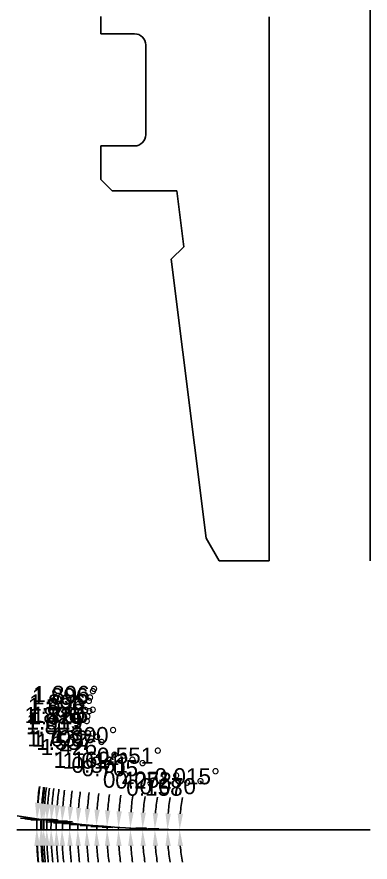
# Model space of a CAD drawing. Header units: inches. Extents: x -4.6 to 1.4, y -15.7 to 1.5.
# Drawn here: x -3.94 to 0, y -15.72 to -6.3 of the extents above; entities that cross this region are included whole.
import ezdxf

# ---------------------------------------------------------------- set-up
doc = ezdxf.new("R2010")
doc.units = ezdxf.units.IN
doc.header["$MEASUREMENT"] = 0
for name, color, linetype, true_color in [('Blade_1', 30, 'Continuous', 0xff7f00), ('Blade_2', 7, 'Continuous', 0xcccc00), ('Blade_3', 7, 'Continuous', 0x00cc00), ('Blade_4', 7, 'Continuous', 0x00cccc), ('Blade_5', 7, 'Continuous', 0x0066cc)]:
    doc.layers.add(name, color=color, linetype=linetype, true_color=true_color)
doc.styles.get("Standard").update_dxf_attribs({"font": 'arial.ttf'})
doc.dimstyles.get("Standard").update_dxf_attribs({"dimtxt": 0.18, "dimasz": 0.18, "dimexe": 0.18, "dimexo": 0.0625, "dimgap": 0.09, "dimtad": 0, "dimtih": 1, "dimtoh": 1, "dimdec": 4, "dimzin": 0, "dimdsep": 46, "dimtxsty": 'Standard', "dimcen": 0.09, "dimadec": 0, "dimazin": 0, "dimtfac": 1, "dimtdec": 4, "dimtofl": 0, "dimtmove": 0, "dimatfit": 3, "dimfxl": 1, "dimtolj": 1, "dimtzin": 0, "dimarcsym": 0})

# ---------------------------------------------------------------- blocks, each defined once
blk = doc.blocks.new('*D71')
at = {"layer": 'Blade_1', "color": 0, "lineweight": -2, "transparency": 16777216}
for p, q in [((-2.4608, -15.3539), (-2.5799, -15.3535)), ((-2.4608, -15.3607), (-2.5799, -15.3607))]:
    blk.add_line(p, q, dxfattribs=at)
for start, end in [(171.24538, 175.5437), (184.29833, 188.59665)]:
    blk.add_arc((0, -15.3607), 2.3999, start, end, dxfattribs=at)
at = {"layer": 'Blade_1', "color": 0, "transparency": 16777216}
for points in [[(-2.3627, -15.1754), (-2.4226, -15.173), (-2.3999, -15.354)], [(-2.4232, -15.5417), (-2.3632, -15.5394), (-2.3999, -15.3607)]]:
    blk.add_solid(points, dxfattribs=at)
at = {"layer": 'Defpoints', "color": 0, "transparency": 16777216}
for p in [(-2.3999, -15.3584), (-2.3983, -15.354), (-2.3983, -15.3607), (0, -15.3607)]:
    blk.add_point(p, dxfattribs=at)
at = {"layer": 'Blade_1', "color": 0, "transparency": 16777216, "insert": (-2.3537, -14.8921), "char_height": 0.18, "attachment_point": 5}
blk.add_mtext('\\A1;0.158°', dxfattribs=at)
blk = doc.blocks.new('*D72')
at = {"layer": 'Blade_1', "color": 0, "lineweight": -2, "transparency": 16777216}
for p, q in [((-3.1096, -15.3139), (-3.2312, -15.3121)), ((-3.11, -15.3607), (-3.2315, -15.3607))]:
    blk.add_line(p, q, dxfattribs=at)
for start, end in [(172.37894, 175.75914), (183.3802, 186.76039)]:
    blk.add_arc((0, -15.3607), 3.0515, start, end, dxfattribs=at)
at = {"layer": 'Blade_1', "color": 0, "transparency": 16777216}
for points in [[(-3.0132, -15.1363), (-3.0731, -15.1337), (-3.0512, -15.3148)], [(-3.0762, -15.5415), (-3.0162, -15.5397), (-3.0515, -15.3607)]]:
    blk.add_solid(points, dxfattribs=at)
at = {"layer": 'Defpoints', "color": 0, "transparency": 16777216}
for p in [(-3.0515, -15.3454), (-3.0472, -15.3149), (-3.0475, -15.3607), (0, -15.3607)]:
    blk.add_point(p, dxfattribs=at)
at = {"layer": 'Blade_1', "color": 0, "transparency": 16777216, "insert": (-2.9643, -14.6362), "char_height": 0.18, "attachment_point": 5}
blk.add_mtext('\\A1;0.861°', dxfattribs=at)
blk = doc.blocks.new('*D73')
at = {"layer": 'Blade_1', "color": 0, "lineweight": -2, "transparency": 16777216}
for p, q in [((-3.4356, -15.2685), (-3.3171, -15.2716)), ((-3.4368, -15.3607), (-3.3183, -15.3607))]:
    blk.add_line(p, q, dxfattribs=at)
for start, end in [(172.56599, 175.51436), (182.94836, 185.89673)]:
    blk.add_arc((0, -15.3607), 3.4983, start, end, dxfattribs=at)
at = {"layer": 'Blade_1', "color": 0, "transparency": 16777216}
for points in [[(-3.4577, -15.0886), (-3.5176, -15.0855), (-3.4971, -15.2668)], [(-3.5237, -15.5414), (-3.4637, -15.5398), (-3.4983, -15.3607)]]:
    blk.add_solid(points, dxfattribs=at)
at = {"layer": 'Defpoints', "color": 0, "transparency": 16777216}
for p in [(-3.4982, -15.3294), (-3.4981, -15.2668), (-3.4993, -15.3607), (0, -15.3607)]:
    blk.add_point(p, dxfattribs=at)
at = {"layer": 'Blade_1', "color": 0, "transparency": 16777216, "insert": (-3.3582, -14.3803), "char_height": 0.18, "attachment_point": 5}
blk.add_mtext('\\A1;1.537°', dxfattribs=at)
blk = doc.blocks.new('*D74')
at = {"layer": 'Blade_1', "color": 0, "lineweight": -2, "transparency": 16777216}
for p, q in [((-3.7305, -15.2422), (-3.8486, -15.2384)), ((-3.7324, -15.3607), (-3.8505, -15.3607))]:
    blk.add_line(p, q, dxfattribs=at)
for start, end in [(172.56078, 175.37082), (182.81004, 185.62008)]:
    blk.add_arc((0, -15.3607), 3.6705, start, end, dxfattribs=at)
at = {"layer": 'Blade_1', "color": 0, "transparency": 16777216}
for points in [[(-3.6286, -15.0661), (-3.6885, -15.0627), (-3.6687, -15.2441)], [(-3.6961, -15.5413), (-3.6361, -15.5399), (-3.6705, -15.3607)]]:
    blk.add_solid(points, dxfattribs=at)
at = {"layer": 'Defpoints', "color": 0, "transparency": 16777216}
for p in [(-3.6681, -15.2442), (-3.6703, -15.3218), (-3.6699, -15.3607), (0, -15.3607)]:
    blk.add_point(p, dxfattribs=at)
at = {"layer": 'Blade_1', "color": 0, "transparency": 16777216, "insert": (-3.4665, -14.154), "char_height": 0.18, "attachment_point": 5}
blk.add_mtext('\\A1;1.819°', dxfattribs=at)
blk = doc.blocks.new('*D75')
at = {"layer": 'Blade_1', "color": 0, "lineweight": -2, "transparency": 16777216}
for p, q in [((-3.7758, -15.2356), (-3.8959, -15.2317)), ((-3.7779, -15.3607), (-3.8981, -15.3607))]:
    blk.add_line(p, q, dxfattribs=at)
for start, end in [(172.55552, 175.3296), (182.77408, 185.54817)]:
    blk.add_arc((0, -15.3607), 3.7181, start, end, dxfattribs=at)
at = {"layer": 'Blade_1', "color": 0, "transparency": 16777216}
for points in [[(-3.6758, -15.0596), (-3.7357, -15.0562), (-3.716, -15.2376)], [(-3.7437, -15.5413), (-3.6837, -15.5399), (-3.7181, -15.3607)]]:
    blk.add_solid(points, dxfattribs=at)
at = {"layer": 'Defpoints', "color": 0, "transparency": 16777216}
for p in [(-3.7134, -15.2377), (-3.7178, -15.3196), (-3.7154, -15.3607), (0, -15.3607)]:
    blk.add_point(p, dxfattribs=at)
at = {"layer": 'Blade_1', "color": 0, "transparency": 16777216, "insert": (-3.437, -13.9424), "char_height": 0.18, "attachment_point": 5}
blk.add_mtext('\\A1;1.896°', dxfattribs=at)
blk = doc.blocks.new('*D76')
at = {"layer": 'Blade_2', "color": 0, "lineweight": -2, "transparency": 16777216}
for p, q in [((-2.3194, -15.3578), (-2.4385, -15.3577)), ((-2.3194, -15.3607), (-2.4385, -15.3607))]:
    blk.add_line(p, q, dxfattribs=at)
for start, end in [(170.79488, 175.36253), (184.56765, 189.13531)]:
    blk.add_arc((0, -15.3607), 2.2585, start, end, dxfattribs=at)
at = {"layer": 'Blade_2', "color": 0, "transparency": 16777216}
for points in [[(-2.2211, -15.1793), (-2.2811, -15.1768), (-2.2585, -15.3579)], [(-2.2813, -15.5417), (-2.2213, -15.5393), (-2.2585, -15.3607)]]:
    blk.add_solid(points, dxfattribs=at)
at = {"layer": 'Defpoints', "color": 0, "transparency": 16777216}
for p in [(-2.2569, -15.3579), (-2.2585, -15.3597), (-2.2569, -15.3607), (0, -15.3607)]:
    blk.add_point(p, dxfattribs=at)
at = {"layer": 'Blade_2', "color": 0, "transparency": 16777216, "insert": (-2.2056, -14.8748), "char_height": 0.18, "attachment_point": 5}
blk.add_mtext('\\A1;0.070°', dxfattribs=at)
blk = doc.blocks.new('*D77')
at = {"layer": 'Blade_2', "color": 0, "lineweight": -2, "transparency": 16777216}
for p, q in [((-2.9918, -15.3238), (-3.1126, -15.3224)), ((-2.9921, -15.3607), (-3.1128, -15.3607))]:
    blk.add_line(p, q, dxfattribs=at)
for start, end in [(172.26097, 175.77804), (183.51706, 187.03413)]:
    blk.add_arc((0, -15.3607), 2.9328, start, end, dxfattribs=at)
at = {"layer": 'Blade_2', "color": 0, "transparency": 16777216}
for points in [[(-2.8949, -15.146), (-2.9548, -15.1434), (-2.9326, -15.3246)], [(-2.9573, -15.5415), (-2.8973, -15.5396), (-2.9328, -15.3607)]]:
    blk.add_solid(points, dxfattribs=at)
at = {"layer": 'Defpoints', "color": 0, "transparency": 16777216}
for p in [(-2.9328, -15.3486), (-2.9293, -15.3246), (-2.9296, -15.3607), (0, -15.3607)]:
    blk.add_point(p, dxfattribs=at)
at = {"layer": 'Blade_2', "color": 0, "transparency": 16777216, "insert": (-2.8514, -14.6743), "char_height": 0.18, "attachment_point": 5}
blk.add_mtext('\\A1;0.705°', dxfattribs=at)
blk = doc.blocks.new('*D78')
at = {"layer": 'Blade_2', "color": 0, "lineweight": -2, "transparency": 16777216}
for p, q in [((-3.4912, -15.2737), (-3.6138, -15.2707)), ((-3.4922, -15.3607), (-3.6149, -15.3607))]:
    blk.add_line(p, q, dxfattribs=at)
for start, end in [(172.56839, 175.57121), (183.00282, 186.00565)]:
    blk.add_arc((0, -15.3607), 3.4349, start, end, dxfattribs=at)
at = {"layer": 'Blade_2', "color": 0, "transparency": 16777216}
for points in [[(-3.3947, -15.0969), (-3.4546, -15.0939), (-3.4338, -15.2752)], [(-3.4602, -15.5414), (-3.4002, -15.5398), (-3.4349, -15.3607)]]:
    blk.add_solid(points, dxfattribs=at)
at = {"layer": 'Defpoints', "color": 0, "transparency": 16777216}
for p in [(-3.4348, -15.3322), (-3.4287, -15.2753), (-3.4297, -15.3607), (0, -15.3607)]:
    blk.add_point(p, dxfattribs=at)
at = {"layer": 'Blade_2', "color": 0, "transparency": 16777216, "insert": (-3.3086, -14.4378), "char_height": 0.18, "attachment_point": 5}
blk.add_mtext('\\A1;1.426°', dxfattribs=at)
blk = doc.blocks.new('*D79')
at = {"layer": 'Blade_2', "color": 0, "lineweight": -2, "transparency": 16777216}
for p, q in [((-3.596, -15.2475), (-3.4785, -15.2512)), ((-3.5978, -15.3607), (-3.4802, -15.3607))]:
    blk.add_line(p, q, dxfattribs=at)
for start, end in [(172.5612, 175.37917), (182.81796, 185.63593)]:
    blk.add_arc((0, -15.3607), 3.6602, start, end, dxfattribs=at)
at = {"layer": 'Blade_2', "color": 0, "transparency": 16777216}
for points in [[(-3.6183, -15.0675), (-3.6782, -15.0641), (-3.6584, -15.2455)], [(-3.6858, -15.5413), (-3.6258, -15.5399), (-3.6602, -15.3607)]]:
    blk.add_solid(points, dxfattribs=at)
at = {"layer": 'Defpoints', "color": 0, "transparency": 16777216}
for p in [(-3.6584, -15.2455), (-3.66, -15.3223), (-3.6603, -15.3607), (0, -15.3607)]:
    blk.add_point(p, dxfattribs=at)
at = {"layer": 'Blade_2', "color": 0, "transparency": 16777216, "insert": (-3.4731, -14.2054), "char_height": 0.18, "attachment_point": 5}
blk.add_mtext('\\A1;1.803°', dxfattribs=at)
blk = doc.blocks.new('*D80')
at = {"layer": 'Blade_2', "color": 0, "lineweight": -2, "transparency": 16777216}
for p, q in [((-3.6509, -15.2398), (-3.5328, -15.2437)), ((-3.6529, -15.3607), (-3.5348, -15.3607))]:
    blk.add_line(p, q, dxfattribs=at)
for start, end in [(172.55056, 175.32712), (182.77656, 185.55312)]:
    blk.add_arc((0, -15.3607), 3.7148, start, end, dxfattribs=at)
at = {"layer": 'Blade_2', "color": 0, "transparency": 16777216}
for points in [[(-3.6725, -15.0597), (-3.7324, -15.0563), (-3.7127, -15.2377)], [(-3.7404, -15.5413), (-3.6804, -15.5399), (-3.7148, -15.3607)]]:
    blk.add_solid(points, dxfattribs=at)
at = {"layer": 'Defpoints', "color": 0, "transparency": 16777216}
for p in [(-3.7134, -15.2377), (-3.7145, -15.3197), (-3.7154, -15.3607), (0, -15.3607)]:
    blk.add_point(p, dxfattribs=at)
at = {"layer": 'Blade_2', "color": 0, "transparency": 16777216, "insert": (-3.449, -13.9809), "char_height": 0.18, "attachment_point": 5}
blk.add_mtext('\\A1;1.896°', dxfattribs=at)
blk = doc.blocks.new('*D81')
at = {"layer": 'Blade_3', "color": 0, "lineweight": -2, "transparency": 16777216}
for p, q in [((-2.1773, -15.3601), (-2.3033, -15.3601)), ((-2.1773, -15.3607), (-2.3033, -15.3607))]:
    blk.add_line(p, q, dxfattribs=at)
for start, end in [(170.26792, 175.12652), (184.85861, 189.71721)]:
    blk.add_arc((0, -15.3607), 2.1233, start, end, dxfattribs=at)
at = {"layer": 'Blade_3', "color": 0, "transparency": 16777216}
for points in [[(-2.0857, -15.1815), (-2.1456, -15.179), (-2.1233, -15.3601)], [(-2.1457, -15.5418), (-2.0857, -15.5392), (-2.1233, -15.3607)]]:
    blk.add_solid(points, dxfattribs=at)
at = {"layer": 'Defpoints', "color": 0, "transparency": 16777216}
for p in [(-2.1233, -15.3605), (-2.1148, -15.3601), (-2.1148, -15.3607), (0, -15.3607)]:
    blk.add_point(p, dxfattribs=at)
at = {"layer": 'Blade_3', "color": 0, "transparency": 16777216, "insert": (-2.0379, -14.7644), "char_height": 0.18, "attachment_point": 5}
blk.add_mtext('\\A1;0.015°', dxfattribs=at)
blk = doc.blocks.new('*D82')
at = {"layer": 'Blade_3', "color": 0, "lineweight": -2, "transparency": 16777216}
for p, q in [((-2.8669, -15.3331), (-2.9855, -15.3319)), ((-2.867, -15.3607), (-2.9857, -15.3607))]:
    blk.add_line(p, q, dxfattribs=at)
for start, end in [(172.09559, 175.77208), (183.67649, 187.35298)]:
    blk.add_arc((0, -15.3607), 2.8057, start, end, dxfattribs=at)
at = {"layer": 'Blade_3', "color": 0, "transparency": 16777216}
for points in [[(-2.7681, -15.1551), (-2.828, -15.1526), (-2.8055, -15.3337)], [(-2.8299, -15.5415), (-2.7699, -15.5396), (-2.8057, -15.3607)]]:
    blk.add_solid(points, dxfattribs=at)
at = {"layer": 'Defpoints', "color": 0, "transparency": 16777216}
for p in [(-2.8057, -15.3517), (-2.8044, -15.3337), (-2.8045, -15.3607), (0, -15.3607)]:
    blk.add_point(p, dxfattribs=at)
at = {"layer": 'Blade_3', "color": 0, "transparency": 16777216, "insert": (-2.6814, -14.5349), "char_height": 0.18, "attachment_point": 5}
blk.add_mtext('\\A1;0.551°', dxfattribs=at)
blk = doc.blocks.new('*D83')
at = {"layer": 'Blade_3', "color": 0, "lineweight": -2, "transparency": 16777216}
for p, q in [((-3.4108, -15.2833), (-3.5295, -15.2806)), ((-3.4116, -15.3607), (-3.5304, -15.3607))]:
    blk.add_line(p, q, dxfattribs=at)
for start, end in [(172.54285, 175.62141), (183.07856, 186.15713)]:
    blk.add_arc((0, -15.3607), 3.3504, start, end, dxfattribs=at)
at = {"layer": 'Blade_3', "color": 0, "transparency": 16777216}
for points in [[(-3.3107, -15.1063), (-3.3706, -15.1034), (-3.3496, -15.2846)], [(-3.3756, -15.5414), (-3.3156, -15.5398), (-3.3504, -15.3607)]]:
    blk.add_solid(points, dxfattribs=at)
at = {"layer": 'Defpoints', "color": 0, "transparency": 16777216}
for p in [(-3.3503, -15.3353), (-3.3483, -15.2847), (-3.3491, -15.3607), (0, -15.3607)]:
    blk.add_point(p, dxfattribs=at)
at = {"layer": 'Blade_3', "color": 0, "transparency": 16777216, "insert": (-3.1799, -14.3055), "char_height": 0.18, "attachment_point": 5}
blk.add_mtext('\\A1;1.300°', dxfattribs=at)
blk = doc.blocks.new('*D84')
at = {"layer": 'Blade_3', "color": 0, "lineweight": -2, "transparency": 16777216}
for p, q in [((-3.699, -15.2466), (-3.8178, -15.243)), ((-3.7007, -15.3607), (-3.8196, -15.3607))]:
    blk.add_line(p, q, dxfattribs=at)
for start, end in [(172.5664, 175.40028), (182.83388, 185.66777)]:
    blk.add_arc((0, -15.3607), 3.6396, start, end, dxfattribs=at)
at = {"layer": 'Blade_3', "color": 0, "transparency": 16777216}
for points in [[(-3.598, -15.0704), (-3.6579, -15.0671), (-3.6379, -15.2485)], [(-3.6652, -15.5413), (-3.6052, -15.5399), (-3.6396, -15.3607)]]:
    blk.add_solid(points, dxfattribs=at)
at = {"layer": 'Defpoints', "color": 0, "transparency": 16777216}
for p in [(-3.6365, -15.2485), (-3.6394, -15.3233), (-3.6382, -15.3607), (0, -15.3607)]:
    blk.add_point(p, dxfattribs=at)
at = {"layer": 'Blade_3', "color": 0, "transparency": 16777216, "insert": (-3.4065, -14.079), "char_height": 0.18, "attachment_point": 5}
blk.add_mtext('\\A1;1.766°', dxfattribs=at)
blk = doc.blocks.new('*D85')
at = {"layer": 'Blade_3', "color": 0, "lineweight": -2, "transparency": 16777216}
for p, q in [((-3.6509, -15.2398), (-3.5321, -15.2437)), ((-3.6529, -15.3607), (-3.5341, -15.3607))]:
    blk.add_line(p, q, dxfattribs=at)
for start, end in [(172.54951, 175.3266), (182.77709, 185.55418)]:
    blk.add_arc((0, -15.3607), 3.7141, start, end, dxfattribs=at)
at = {"layer": 'Blade_3', "color": 0, "transparency": 16777216}
for points in [[(-3.6718, -15.0598), (-3.7317, -15.0563), (-3.712, -15.2378)], [(-3.7397, -15.5413), (-3.6797, -15.5399), (-3.7141, -15.3607)]]:
    blk.add_solid(points, dxfattribs=at)
at = {"layer": 'Defpoints', "color": 0, "transparency": 16777216}
for p in [(-3.7134, -15.2377), (-3.7138, -15.3197), (-3.7154, -15.3607), (0, -15.3607)]:
    blk.add_point(p, dxfattribs=at)
at = {"layer": 'Blade_3', "color": 0, "transparency": 16777216, "insert": (-3.3914, -13.8466), "char_height": 0.18, "attachment_point": 5}
blk.add_mtext('\\A1;1.896°', dxfattribs=at)
blk = doc.blocks.new('*D86')
at = {"layer": 'Blade_4', "color": 0, "lineweight": -2, "transparency": 16777216}
for p, q in [((-2.6109, -15.3422), (-2.4928, -15.343)), ((-2.611, -15.3607), (-2.4929, -15.3607))]:
    blk.add_line(p, q, dxfattribs=at)
for start, end in [(171.87642, 175.73558), (183.85916, 187.71832)]:
    blk.add_arc((0, -15.3607), 2.6729, start, end, dxfattribs=at)
at = {"layer": 'Blade_4', "color": 0, "transparency": 16777216}
for points in [[(-2.6355, -15.1631), (-2.6955, -15.1607), (-2.6728, -15.3417)], [(-2.6968, -15.5416), (-2.6369, -15.5395), (-2.6729, -15.3607)]]:
    blk.add_solid(points, dxfattribs=at)
at = {"layer": 'Defpoints', "color": 0, "transparency": 16777216}
for p in [(-2.6734, -15.3417), (-2.6729, -15.3544), (-2.6735, -15.3607), (0, -15.3607)]:
    blk.add_point(p, dxfattribs=at)
at = {"layer": 'Blade_4', "color": 0, "transparency": 16777216, "insert": (-2.6139, -14.8023), "char_height": 0.18, "attachment_point": 5}
blk.add_mtext('\\A1;0.405°', dxfattribs=at)
blk = doc.blocks.new('*D87')
at = {"layer": 'Blade_4', "color": 0, "lineweight": -2, "transparency": 16777216}
for p, q in [((-3.3199, -15.2933), (-3.4383, -15.2909)), ((-3.3206, -15.3607), (-3.439, -15.3607))]:
    blk.add_line(p, q, dxfattribs=at)
for start, end in [(172.5082, 175.67318), (183.16498, 186.32995)]:
    blk.add_arc((0, -15.3607), 3.259, start, end, dxfattribs=at)
at = {"layer": 'Blade_4', "color": 0, "transparency": 16777216}
for points in [[(-3.2197, -15.1162), (-3.2796, -15.1133), (-3.2583, -15.2946)], [(-3.284, -15.5414), (-3.224, -15.5398), (-3.259, -15.3607)]]:
    blk.add_solid(points, dxfattribs=at)
at = {"layer": 'Defpoints', "color": 0, "transparency": 16777216}
for p in [(-3.2589, -15.3386), (-3.2574, -15.2946), (-3.2581, -15.3607), (0, -15.3607)]:
    blk.add_point(p, dxfattribs=at)
at = {"layer": 'Blade_4', "color": 0, "transparency": 16777216, "insert": (-3.1642, -14.5806), "char_height": 0.18, "attachment_point": 5}
blk.add_mtext('\\A1;1.162°', dxfattribs=at)
blk = doc.blocks.new('*D88')
at = {"layer": 'Blade_4', "color": 0, "lineweight": -2, "transparency": 16777216}
for p, q in [((-3.6648, -15.2513), (-3.7838, -15.2478)), ((-3.6664, -15.3607), (-3.7855, -15.3607))]:
    blk.add_line(p, q, dxfattribs=at)
for start, end in [(172.56998, 175.43069), (182.86071, 185.72142)]:
    blk.add_arc((0, -15.3607), 3.6055, start, end, dxfattribs=at)
at = {"layer": 'Blade_4', "color": 0, "transparency": 16777216}
for points in [[(-3.5641, -15.0751), (-3.624, -15.0718), (-3.6039, -15.2532)], [(-3.631, -15.5413), (-3.571, -15.5398), (-3.6055, -15.3607)]]:
    blk.add_solid(points, dxfattribs=at)
at = {"layer": 'Defpoints', "color": 0, "transparency": 16777216}
for p in [(-3.6023, -15.2532), (-3.6053, -15.3248), (-3.6039, -15.3607), (0, -15.3607)]:
    blk.add_point(p, dxfattribs=at)
at = {"layer": 'Blade_4', "color": 0, "transparency": 16777216, "insert": (-3.4586, -14.3419), "char_height": 0.18, "attachment_point": 5}
blk.add_mtext('\\A1;1.709°', dxfattribs=at)
blk = doc.blocks.new('*D89')
at = {"layer": 'Blade_4', "color": 0, "lineweight": -2, "transparency": 16777216}
for p, q in [((-3.7758, -15.2356), (-3.8933, -15.2317)), ((-3.7779, -15.3607), (-3.8955, -15.3607))]:
    blk.add_line(p, q, dxfattribs=at)
for start, end in [(172.5516, 175.32764), (182.77604, 185.55209)]:
    blk.add_arc((0, -15.3607), 3.7155, start, end, dxfattribs=at)
at = {"layer": 'Blade_4', "color": 0, "transparency": 16777216}
for points in [[(-3.6732, -15.0597), (-3.7331, -15.0563), (-3.7134, -15.2377)], [(-3.7411, -15.5413), (-3.6811, -15.5399), (-3.7155, -15.3607)]]:
    blk.add_solid(points, dxfattribs=at)
at = {"layer": 'Defpoints', "color": 0, "transparency": 16777216}
for p in [(-3.7134, -15.2377), (-3.7152, -15.3197), (-3.7154, -15.3607), (0, -15.3607)]:
    blk.add_point(p, dxfattribs=at)
at = {"layer": 'Blade_4', "color": 0, "transparency": 16777216, "insert": (-3.4885, -14.0819), "char_height": 0.18, "attachment_point": 5}
blk.add_mtext('\\A1;1.896°', dxfattribs=at)
blk = doc.blocks.new('*D90')
at = {"layer": 'Blade_5', "color": 0, "lineweight": -2, "transparency": 16777216}
for p, q in [((-2.4751, -15.3489), (-2.3564, -15.3495)), ((-2.4751, -15.3607), (-2.3564, -15.3607))]:
    blk.add_line(p, q, dxfattribs=at)
for start, end in [(171.59401, 175.66098), (184.06697, 188.13395)]:
    blk.add_arc((0, -15.3607), 2.5364, start, end, dxfattribs=at)
at = {"layer": 'Blade_5', "color": 0, "transparency": 16777216}
for points in [[(-2.4991, -15.17), (-2.5591, -15.1675), (-2.5364, -15.3486)], [(-2.56, -15.5416), (-2.5, -15.5395), (-2.5364, -15.3607)]]:
    blk.add_solid(points, dxfattribs=at)
at = {"layer": 'Defpoints', "color": 0, "transparency": 16777216}
for p in [(-2.5376, -15.3486), (-2.5364, -15.3566), (-2.5376, -15.3607), (0, -15.3607)]:
    blk.add_point(p, dxfattribs=at)
at = {"layer": 'Blade_5', "color": 0, "transparency": 16777216, "insert": (-2.4764, -14.8122), "char_height": 0.18, "attachment_point": 5}
blk.add_mtext('\\A1;0.272°', dxfattribs=at)
blk = doc.blocks.new('*D91')
at = {"layer": 'Blade_5', "color": 0, "lineweight": -2, "transparency": 16777216}
for p, q in [((-3.2193, -15.3037), (-3.3388, -15.3015)), ((-3.2198, -15.3607), (-3.3393, -15.3607))]:
    blk.add_line(p, q, dxfattribs=at)
for start, end in [(172.45601, 175.72087), (183.26485, 186.52971)]:
    blk.add_arc((0, -15.3607), 3.1593, start, end, dxfattribs=at)
at = {"layer": 'Blade_5', "color": 0, "transparency": 16777216}
for points in [[(-3.1205, -15.1263), (-3.1805, -15.1235), (-3.1588, -15.3047)], [(-3.1842, -15.5414), (-3.1242, -15.5397), (-3.1593, -15.3607)]]:
    blk.add_solid(points, dxfattribs=at)
at = {"layer": 'Defpoints', "color": 0, "transparency": 16777216}
for p in [(-3.1592, -15.342), (-3.1568, -15.3048), (-3.1573, -15.3607), (0, -15.3607)]:
    blk.add_point(p, dxfattribs=at)
at = {"layer": 'Blade_5', "color": 0, "transparency": 16777216, "insert": (-3.0639, -14.5902), "char_height": 0.18, "attachment_point": 5}
blk.add_mtext('\\A1;1.014°', dxfattribs=at)
blk = doc.blocks.new('*D92')
at = {"layer": 'Blade_5', "color": 0, "lineweight": -2, "transparency": 16777216}
for p, q in [((-3.4936, -15.2611), (-3.375, -15.2645)), ((-3.495, -15.3607), (-3.3764, -15.3607))]:
    blk.add_line(p, q, dxfattribs=at)
for start, end in [(172.5675, 175.46774), (182.90024, 185.80049)]:
    blk.add_arc((0, -15.3607), 3.5564, start, end, dxfattribs=at)
at = {"layer": 'Blade_5', "color": 0, "transparency": 16777216}
for points in [[(-3.5153, -15.0812), (-3.5752, -15.078), (-3.5549, -15.2594)], [(-3.5818, -15.5414), (-3.5218, -15.5398), (-3.5564, -15.3607)]]:
    blk.add_solid(points, dxfattribs=at)
at = {"layer": 'Defpoints', "color": 0, "transparency": 16777216}
for p in [(-3.5561, -15.2593), (-3.5562, -15.3269), (-3.5575, -15.3607), (0, -15.3607)]:
    blk.add_point(p, dxfattribs=at)
at = {"layer": 'Blade_5', "color": 0, "transparency": 16777216, "insert": (-3.4079, -14.3437), "char_height": 0.18, "attachment_point": 5}
blk.add_mtext('\\A1;1.632°', dxfattribs=at)
blk = doc.blocks.new('*D93')
at = {"layer": 'Blade_5', "color": 0, "lineweight": -2, "transparency": 16777216}
for p, q in [((-3.6061, -15.2461), (-3.4881, -15.2498)), ((-3.6079, -15.3607), (-3.4898, -15.3607))]:
    blk.add_line(p, q, dxfattribs=at)
for start, end in [(172.55893, 175.36949), (182.81056, 185.62112)]:
    blk.add_arc((0, -15.3607), 3.6698, start, end, dxfattribs=at)
at = {"layer": 'Blade_5', "color": 0, "transparency": 16777216}
for points in [[(-3.6279, -15.0661), (-3.6878, -15.0627), (-3.668, -15.2441)], [(-3.6954, -15.5413), (-3.6354, -15.5399), (-3.6698, -15.3607)]]:
    blk.add_solid(points, dxfattribs=at)
at = {"layer": 'Defpoints', "color": 0, "transparency": 16777216}
for p in [(-3.6685, -15.2441), (-3.6696, -15.3218), (-3.6704, -15.3607), (0, -15.3607)]:
    blk.add_point(p, dxfattribs=at)
at = {"layer": 'Blade_5', "color": 0, "transparency": 16777216, "insert": (-3.4444, -14.0943), "char_height": 0.18, "attachment_point": 5}
blk.add_mtext('\\A1;1.820°', dxfattribs=at)
blk = doc.blocks.new('*D94')
at = {"layer": 'Blade_5', "color": 0, "lineweight": -2, "transparency": 16777216}
for p, q in [((-3.7758, -15.2356), (-3.8938, -15.2317)), ((-3.7779, -15.3607), (-3.896, -15.3607))]:
    blk.add_line(p, q, dxfattribs=at)
for start, end in [(172.55236, 175.32802), (182.77566, 185.55133)]:
    blk.add_arc((0, -15.3607), 3.716, start, end, dxfattribs=at)
at = {"layer": 'Blade_5', "color": 0, "transparency": 16777216}
for points in [[(-3.6737, -15.0597), (-3.7336, -15.0563), (-3.7139, -15.2377)], [(-3.7416, -15.5413), (-3.6816, -15.5399), (-3.716, -15.3607)]]:
    blk.add_solid(points, dxfattribs=at)
at = {"layer": 'Defpoints', "color": 0, "transparency": 16777216}
for p in [(-3.7134, -15.2377), (-3.7157, -15.3197), (-3.7154, -15.3607), (0, -15.3607)]:
    blk.add_point(p, dxfattribs=at)
at = {"layer": 'Blade_5', "color": 0, "transparency": 16777216, "insert": (-3.4048, -13.8722), "char_height": 0.18, "attachment_point": 5}
blk.add_mtext('\\A1;1.896°', dxfattribs=at)

msp = doc.modelspace()

# ---------------------------------------------------------------- linework, layer by layer
for p, q in [((0, 0), (0, -12.36065)), ((-3, -6.2923), (-3, -6.48565)), ((-1.125, -6.29752), (-1.125, -12.36065)), ((-2.625, -6.48565), (-3, -6.48565)), ((-2.5, -6.61065), (-2.5, -7.61065)), ((-2.625, -7.73565), (-3, -7.73565)), ((-3, -7.73565), (-3, -8.11065)), ((-3, -8.11065), (-2.875, -8.23565)), ((-2.15625, -8.23565), (-2.875, -8.23565)), ((-2.15625, -8.23565), (-2.07813, -8.86065)), ((-2.07813, -8.86065), (-2.21701, -8.99954)), ((-2.21701, -8.99954), (-1.82813, -12.11065)), ((-1.82813, -12.11065), (-1.68379, -12.36065)), ((-1.125, -12.36065), (-1.68379, -12.36065)), ((-2, -15.36065), (-3.9375, -15.36065)), ((0, -15.36065), (-2, -15.36065))]:
    msp.add_line(p, q)
for centre, radius, start, end in [((-2.625, -6.61065), 0.125, 0, 90), ((-2.625, -7.61065), 0.125, 270, 0), ((-2, -3.36065), 12, 260.723583, 270)]:
    msp.add_arc(centre, radius, start, end)
at = {"layer": 'Blade_1'}
for radius, start in [(3.71539, 178.103684), (3.66991, 178.180855), (3.49935, 178.462719), (3.0475, 179.139332), (2.39832, 179.842031)]:
    msp.add_arc((0, -15.36065), radius, start, 180, dxfattribs=at)
at = {"layer": 'Blade_2'}
for radius, start in [(3.71539, 178.103684), (3.66026, 178.197132), (3.42974, 178.574035), (2.92957, 179.295099), (2.25689, 179.930185)]:
    msp.add_arc((0, -15.36065), radius, start, 180, dxfattribs=at)
at = {"layer": 'Blade_3'}
for radius, start in [(3.71539, 178.103684), (3.63822, 178.234161), (3.34914, 178.699975), (2.80452, 179.448577), (2.11477, 179.98513)]:
    msp.add_arc((0, -15.36065), radius, start, 180, dxfattribs=at)
at = {"layer": 'Blade_4'}
for radius, start in [(3.71539, 178.103684), (3.60391, 178.2914), (3.25811, 178.838154), (2.67347, 179.594737)]:
    msp.add_arc((0, -15.36065), radius, start, 180, dxfattribs=at)
at = {"layer": 'Blade_5'}
for radius, start in [(3.71539, 178.103684), (3.67039, 178.180055), (3.55752, 178.367986), (3.15731, 178.985723), (2.53764, 179.727958)]:
    msp.add_arc((0, -15.36065), radius, start, 180, dxfattribs=at)

# ---------------------------------------------------------------- dimensions: what is measured, and where the dimension line sits
at = {"layer": 'Blade_1'}
for base, p1, p2, picture, middle in [((-3.71785, -15.31964), (-3.71335, -15.23771), (-3.71539, -15.36065), '*D75', (-3.43696, -13.94241)), ((-3.6703, -15.32181), (-3.66806, -15.24415), (-3.66991, -15.36065), '*D74', (-3.4665, -14.15399)), ((-3.4982, -15.32937), (-3.49809, -15.26678), (-3.49935, -15.36065), '*D73', (-3.35818, -14.38033)), ((-3.05148, -15.34537), (-3.04716, -15.31488), (-3.0475, -15.36065), '*D72', (-2.96428, -14.63619)), ((-2.39992, -15.35845), (-2.39831, -15.35404), (-2.39832, -15.36065), '*D71', (-2.35373, -14.89205))]:
    dim = msp.add_angular_dim_3p(base=base, center=(0, -15.36065), p1=p1, p2=p2, dimstyle='Standard', override={"dimadec": 3}, dxfattribs=at)
    dim.commit()
    dim.dimension.update_dxf_attribs({"geometry": picture, "text_midpoint": middle, "dimtype": 165})
at = {"layer": 'Blade_2'}
for base, p1, p2, picture, middle in [((-3.71453, -15.31967), (-3.71335, -15.23771), (-3.71539, -15.36065), '*D80', (-3.44901, -13.9809)), ((-3.65999, -15.32226), (-3.65845, -15.2455), (-3.66026, -15.36065), '*D79', (-3.47308, -14.20536)), ((-3.43479, -15.33216), (-3.42867, -15.2753), (-3.42974, -15.36065), '*D78', (-3.30863, -14.43785)), ((-2.93278, -15.34863), (-2.92935, -15.32461), (-2.92957, -15.36065), '*D77', (-2.85137, -14.67434)), ((-2.25848, -15.35974), (-2.25689, -15.3579), (-2.25689, -15.36065), '*D76', (-2.2056, -14.87475))]:
    dim = msp.add_angular_dim_3p(base=base, center=(0, -15.36065), p1=p1, p2=p2, dimstyle='Standard', override={"dimadec": 3}, dxfattribs=at)
    dim.commit()
    dim.dimension.update_dxf_attribs({"geometry": picture, "text_midpoint": middle, "dimtype": 165})
at = {"layer": 'Blade_3'}
for base, p1, p2, picture, middle in [((-3.71383, -15.31968), (-3.71335, -15.23771), (-3.71539, -15.36065), '*D85', (-3.39141, -13.84655)), ((-3.63944, -15.32326), (-3.63649, -15.24854), (-3.63822, -15.36065), '*D84', (-3.40652, -14.07904)), ((-3.35032, -15.33531), (-3.34828, -15.28467), (-3.34914, -15.36065), '*D83', (-3.17992, -14.30548)), ((-2.80565, -15.35165), (-2.80439, -15.33366), (-2.80452, -15.36065), '*D82', (-2.68141, -14.53494)), ((-2.12331, -15.36047), (-2.11477, -15.3601), (-2.11477, -15.36065), '*D81', (-2.03787, -14.7644))]:
    dim = msp.add_angular_dim_3p(base=base, center=(0, -15.36065), p1=p1, p2=p2, dimstyle='Standard', override={"dimadec": 3}, dxfattribs=at)
    dim.commit()
    dim.dimension.update_dxf_attribs({"geometry": picture, "text_midpoint": middle, "dimtype": 165})
at = {"layer": 'Blade_4'}
for base, p1, p2, picture, middle in [((-3.71522, -15.31966), (-3.71335, -15.23771), (-3.71539, -15.36065), '*D89', (-3.48845, -14.08188)), ((-3.60533, -15.32481), (-3.6023, -15.2532), (-3.60391, -15.36065), '*D88', (-3.45859, -14.34192)), ((-3.25889, -15.33863), (-3.25744, -15.29459), (-3.25811, -15.36065), '*D87', (-3.16425, -14.58065)), ((-2.6729, -15.35435), (-2.67341, -15.34174), (-2.67347, -15.36065), '*D86', (-2.61395, -14.80232))]:
    dim = msp.add_angular_dim_3p(base=base, center=(0, -15.36065), p1=p1, p2=p2, dimstyle='Standard', override={"dimadec": 3}, dxfattribs=at)
    dim.commit()
    dim.dimension.update_dxf_attribs({"geometry": picture, "text_midpoint": middle, "dimtype": 165})
at = {"layer": 'Blade_5'}
for base, p1, p2, picture, middle in [((-3.71573, -15.31966), (-3.71335, -15.23771), (-3.71539, -15.36065), '*D94', (-3.40484, -13.87223)), ((-3.66962, -15.3218), (-3.66854, -15.24409), (-3.67039, -15.36065), '*D93', (-3.44441, -14.0943)), ((-3.55621, -15.32689), (-3.55608, -15.25933), (-3.55752, -15.36065), '*D92', (-3.40788, -14.34375)), ((-3.15924, -15.34201), (-3.15681, -15.30476), (-3.15731, -15.36065), '*D91', (-3.0639, -14.59016)), ((-2.53638, -15.35664), (-2.53761, -15.34861), (-2.53764, -15.36065), '*D90', (-2.47638, -14.81223))]:
    dim = msp.add_angular_dim_3p(base=base, center=(0, -15.36065), p1=p1, p2=p2, dimstyle='Standard', override={"dimadec": 3}, dxfattribs=at)
    dim.commit()
    dim.dimension.update_dxf_attribs({"geometry": picture, "text_midpoint": middle, "dimtype": 165})

doc.saveas('drawing.dxf')
